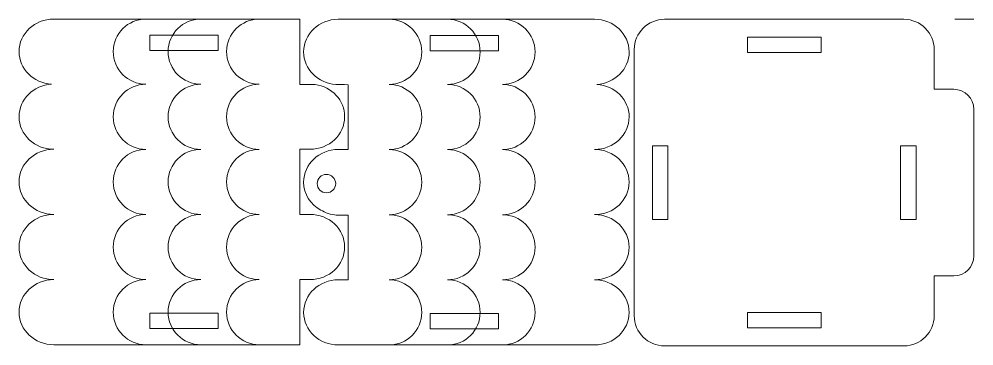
# Model space of a CAD drawing. Header units: centimetres. Extents: x -20.4 to 13.4, y -37.8 to 33.2.
# Drawn here: x -5.32 to 13.32, y -3.21 to 3.17 of the extents above; entities that cross this region are included whole.
import ezdxf

# ---------------------------------------------------------------- set-up
doc = ezdxf.new("R2010")
doc.units = ezdxf.units.CM
doc.header["$MEASUREMENT"] = 0
doc.layers.add('layer 1', color=7, linetype='Continuous')

msp = doc.modelspace()

# ---------------------------------------------------------------- linework, layer by layer
at = {"layer": 'layer 1', "color": 250, "lineweight": 9}
for points, knots in [([(-4.64567, 3.17432), (-4.64567, 3.17432), (0.16249, 3.17432), (0.16249, 3.17432), (0.16249, 3.17432), (0.16249, 3.17432), (0.16249, 1.89733), (0.16249, 1.89733), (0.16249, 1.89733), (0.16249, 1.89733), (0.45876, 1.89733), (0.45876, 1.89733), (0.45876, 1.89733), (0.78476, 1.85136), (1.03482, 1.58712), (1.03482, 1.2681), (1.03482, 1.2681), (1.03482, 0.91671), (0.73147, 0.63174), (0.35742, 0.63174), (0.35742, 0.63174), (0.35742, 0.63174), (0.16249, 0.63174), (0.16249, 0.63174), (0.16249, 0.63174), (0.16249, 0.63174), (0.16249, -0.64097), (0.16249, -0.64097), (0.16249, -0.64097), (0.16249, -0.64097), (0.35742, -0.64097), (0.35742, -0.64097), (0.35742, -0.64097), (0.73147, -0.64097), (1.03482, -0.92594), (1.03482, -1.27732), (1.03482, -1.27732), (1.03482, -1.6287), (0.73147, -1.91367), (0.35742, -1.91367), (0.35742, -1.91367), (0.35742, -1.91367), (0.16249, -1.91367), (0.16249, -1.91367), (0.16249, -1.91367), (0.16249, -1.91367), (0.16249, -3.18638), (0.16249, -3.18638), (0.16249, -3.18638), (0.16249, -3.18638), (-4.64567, -3.18638), (-4.64567, -3.18638), (-4.64567, -3.18638), (-5.01972, -3.18638), (-5.32307, -2.90141), (-5.32307, -2.55003), (-5.32307, -2.55003), (-5.32307, -2.19864), (-5.01972, -1.91367), (-4.64567, -1.91367), (-4.64567, -1.91367), (-5.01972, -1.91367), (-5.32307, -1.6287), (-5.32307, -1.27732), (-5.32307, -1.27732), (-5.32307, -0.92594), (-5.01972, -0.64097), (-4.64567, -0.64097), (-4.64567, -0.64097), (-5.01972, -0.64097), (-5.32307, -0.356), (-5.32307, -0.00461), (-5.32307, -0.00461), (-5.32307, 0.34677), (-5.01972, 0.63174), (-4.64567, 0.63174), (-4.64567, 0.63174), (-5.01972, 0.63174), (-5.32307, 0.91671), (-5.32307, 1.2681), (-5.32307, 1.2681), (-5.32307, 1.60508), (-5.04407, 1.88099), (-4.69127, 1.90303), (-4.69127, 1.90303), (-5.04407, 1.92507), (-5.32307, 2.20098), (-5.32307, 2.53797), (-5.32307, 2.53797), (-5.32307, 2.88935), (-5.01972, 3.17432), (-4.64567, 3.17432)], [0, 0, 0, 0, 0.04166667, 0.04166667, 0.04166667, 0.04166667, 0.08333333, 0.08333333, 0.08333333, 0.08333333, 0.125, 0.125, 0.125, 0.125, 0.16666667, 0.16666667, 0.16666667, 0.16666667, 0.20833333, 0.20833333, 0.20833333, 0.20833333, 0.25, 0.25, 0.25, 0.25, 0.29166667, 0.29166667, 0.29166667, 0.29166667, 0.33333333, 0.33333333, 0.33333333, 0.33333333, 0.375, 0.375, 0.375, 0.375, 0.41666667, 0.41666667, 0.41666667, 0.41666667, 0.45833333, 0.45833333, 0.45833333, 0.45833333, 0.5, 0.5, 0.5, 0.5, 0.54166667, 0.54166667, 0.54166667, 0.54166667, 0.58333333, 0.58333333, 0.58333333, 0.58333333, 0.625, 0.625, 0.625, 0.625, 0.66666667, 0.66666667, 0.66666667, 0.66666667, 0.70833333, 0.70833333, 0.70833333, 0.70833333, 0.75, 0.75, 0.75, 0.75, 0.79166667, 0.79166667, 0.79166667, 0.79166667, 0.83333333, 0.83333333, 0.83333333, 0.83333333, 0.875, 0.875, 0.875, 0.875, 0.91666667, 0.91666667, 0.91666667, 0.91666667, 1, 1, 1, 1]), ([(5.91445, 3.17004), (5.91445, 3.17004), (0.91136, 3.17004), (0.91136, 3.17004), (0.91136, 3.17004), (0.53731, 3.17004), (0.23396, 2.88507), (0.23396, 2.53369), (0.23396, 2.53369), (0.23396, 2.1967), (0.51296, 1.92079), (0.86576, 1.89875), (0.86576, 1.89875), (0.84696, 1.89758), (1.0283, 1.89489), (1.10629, 1.89305), (1.10629, 1.89305), (1.10629, 1.89305), (1.10629, 0.62746), (1.10629, 0.62746), (1.10629, 0.62746), (1.10629, 0.62746), (0.91136, 0.62746), (0.91136, 0.62746), (0.91136, 0.62746), (0.53731, 0.62746), (0.23396, 0.34249), (0.23396, -0.00889), (0.23396, -0.00889), (0.23396, -0.24224), (0.36769, -0.44652), (0.56712, -0.55719), (0.56712, -0.55719), (0.64823, -0.60221), (0.77681, -0.65236), (0.87147, -0.65236), (0.87147, -0.65236), (0.87147, -0.65236), (1.10629, -0.65236), (1.10629, -0.65236), (1.10629, -0.65236), (1.10629, -0.65236), (1.10629, -1.91795), (1.10629, -1.91795), (1.10629, -1.91795), (1.10629, -1.91795), (0.91136, -1.91795), (0.91136, -1.91795), (0.91136, -1.91795), (0.53731, -1.91795), (0.23396, -2.20292), (0.23396, -2.55431), (0.23396, -2.55431), (0.23396, -2.90569), (0.53731, -3.19066), (0.91136, -3.19066), (0.91136, -3.19066), (0.91136, -3.19066), (5.91445, -3.19066), (5.91445, -3.19066), (5.91445, -3.19066), (6.2885, -3.19066), (6.59185, -2.90569), (6.59185, -2.55431), (6.59185, -2.55431), (6.59185, -2.20292), (6.2885, -1.91795), (5.91445, -1.91795), (5.91445, -1.91795), (6.2885, -1.91795), (6.59185, -1.63298), (6.59185, -1.2816), (6.59185, -1.2816), (6.59185, -0.93022), (6.2885, -0.64525), (5.91445, -0.64525), (5.91445, -0.64525), (6.2885, -0.64525), (6.59185, -0.36028), (6.59185, -0.00889), (6.59185, -0.00889), (6.59185, 0.34249), (6.2885, 0.62746), (5.91445, 0.62746), (5.91445, 0.62746), (6.2885, 0.62746), (6.59185, 0.91243), (6.59185, 1.26382), (6.59185, 1.26382), (6.59185, 1.6008), (6.31285, 1.87671), (5.96005, 1.89875), (5.96005, 1.89875), (6.31285, 1.92079), (6.59185, 2.1967), (6.59185, 2.53369), (6.59185, 2.53369), (6.59185, 2.88507), (6.2885, 3.17004), (5.91445, 3.17004)], [0, 0, 0, 0, 0.03846154, 0.03846154, 0.03846154, 0.03846154, 0.07692308, 0.07692308, 0.07692308, 0.07692308, 0.11538462, 0.11538462, 0.11538462, 0.11538462, 0.15384615, 0.15384615, 0.15384615, 0.15384615, 0.19230769, 0.19230769, 0.19230769, 0.19230769, 0.23076923, 0.23076923, 0.23076923, 0.23076923, 0.26923077, 0.26923077, 0.26923077, 0.26923077, 0.30769231, 0.30769231, 0.30769231, 0.30769231, 0.34615385, 0.34615385, 0.34615385, 0.34615385, 0.38461538, 0.38461538, 0.38461538, 0.38461538, 0.42307692, 0.42307692, 0.42307692, 0.42307692, 0.46153846, 0.46153846, 0.46153846, 0.46153846, 0.5, 0.5, 0.5, 0.5, 0.53846154, 0.53846154, 0.53846154, 0.53846154, 0.57692308, 0.57692308, 0.57692308, 0.57692308, 0.61538462, 0.61538462, 0.61538462, 0.61538462, 0.65384615, 0.65384615, 0.65384615, 0.65384615, 0.69230769, 0.69230769, 0.69230769, 0.69230769, 0.73076923, 0.73076923, 0.73076923, 0.73076923, 0.76923077, 0.76923077, 0.76923077, 0.76923077, 0.80769231, 0.80769231, 0.80769231, 0.80769231, 0.84615385, 0.84615385, 0.84615385, 0.84615385, 0.88461538, 0.88461538, 0.88461538, 0.88461538, 0.92307692, 0.92307692, 0.92307692, 0.92307692, 1, 1, 1, 1]), ([(11.95866, -3.20938), (11.95866, -3.20938), (7.28072, -3.20938), (7.28072, -3.20938), (7.28072, -3.20938), (6.95573, -3.20938), (6.68984, -2.94349), (6.68984, -2.6185), (6.68984, -2.6185), (6.68984, -2.6185), (6.68984, 2.57916), (6.68984, 2.57916), (6.68984, 2.57916), (6.68984, 2.90415), (6.95573, 3.17004), (7.28072, 3.17004), (7.28072, 3.17004), (7.28072, 3.17004), (11.95866, 3.17004), (11.95866, 3.17004), (11.95866, 3.17004), (12.28365, 3.17004), (12.54954, 2.90415), (12.54954, 2.57916), (12.54954, 2.57916), (12.54954, 2.57916), (12.54954, 1.80374), (12.54954, 1.80374), (12.54954, 1.80374), (12.54954, 1.80374), (12.93208, 1.80374), (12.93208, 1.80374), (12.93208, 1.80374), (13.14798, 1.80374), (13.32462, 1.6271), (13.32462, 1.4112), (13.32462, 1.4112), (13.32462, 1.4112), (13.32462, -1.45054), (13.32462, -1.45054), (13.32462, -1.45054), (13.32462, -1.66644), (13.14796, -1.84308), (12.93208, -1.84308), (12.93208, -1.84308), (12.93208, -1.84308), (12.54954, -1.84308), (12.54954, -1.84308), (12.54954, -1.84308), (12.54954, -1.84308), (12.54954, -2.6185), (12.54954, -2.6185), (12.54954, -2.6185), (12.54954, -2.94349), (12.28365, -3.20938), (11.95866, -3.20938)], [0, 0, 0, 0, 0.06666667, 0.06666667, 0.06666667, 0.06666667, 0.13333333, 0.13333333, 0.13333333, 0.13333333, 0.2, 0.2, 0.2, 0.2, 0.26666667, 0.26666667, 0.26666667, 0.26666667, 0.33333333, 0.33333333, 0.33333333, 0.33333333, 0.4, 0.4, 0.4, 0.4, 0.46666667, 0.46666667, 0.46666667, 0.46666667, 0.53333333, 0.53333333, 0.53333333, 0.53333333, 0.6, 0.6, 0.6, 0.6, 0.66666667, 0.66666667, 0.66666667, 0.66666667, 0.73333333, 0.73333333, 0.73333333, 0.73333333, 0.8, 0.8, 0.8, 0.8, 0.86666667, 0.86666667, 0.86666667, 0.86666667, 1, 1, 1, 1]), ([(-1.43534, 2.85808), (-1.43534, 2.85808), (-2.76756, 2.85808), (-2.76756, 2.85808), (-2.76756, 2.85808), (-2.76756, 2.85808), (-2.76756, 2.55809), (-2.76756, 2.55809), (-2.76756, 2.55809), (-2.76756, 2.55809), (-1.43534, 2.55809), (-1.43534, 2.55809), (-1.43534, 2.55809), (-1.43534, 2.55809), (-1.43534, 2.85808), (-1.43534, 2.85808)], [0, 0, 0, 0, 0.2, 0.2, 0.2, 0.2, 0.4, 0.4, 0.4, 0.4, 0.6, 0.6, 0.6, 0.6, 1, 1, 1, 1]), ([(4.03709, 2.85379), (4.03709, 2.85379), (2.70487, 2.85379), (2.70487, 2.85379), (2.70487, 2.85379), (2.70487, 2.85379), (2.70487, 2.55381), (2.70487, 2.55381), (2.70487, 2.55381), (2.70487, 2.55381), (4.03709, 2.5538), (4.03709, 2.5538), (4.03709, 2.5538), (4.03709, 2.5538), (4.03709, 2.85379), (4.03709, 2.85379)], [0, 0, 0, 0, 0.2, 0.2, 0.2, 0.2, 0.4, 0.4, 0.4, 0.4, 0.6, 0.6, 0.6, 0.6, 1, 1, 1, 1]), ([(8.89981, 2.51865), (8.89981, 2.51865), (10.33957, 2.51865), (10.33957, 2.51865), (10.33957, 2.51865), (10.33957, 2.51865), (10.33957, 2.81865), (10.33957, 2.81865), (10.33957, 2.81865), (10.33957, 2.81865), (8.89981, 2.81865), (8.89981, 2.81865), (8.89981, 2.81865), (8.89981, 2.81865), (8.89981, 2.51865), (8.89981, 2.51865)], [0, 0, 0, 0, 0.2, 0.2, 0.2, 0.2, 0.4, 0.4, 0.4, 0.4, 0.6, 0.6, 0.6, 0.6, 1, 1, 1, 1]), ([(7.34558, -0.73955), (7.34558, -0.73955), (7.34558, 0.70021), (7.34558, 0.70021), (7.34558, 0.70021), (7.34558, 0.70021), (7.04558, 0.70021), (7.04558, 0.70021), (7.04558, 0.70021), (7.04558, 0.70021), (7.04558, -0.73955), (7.04558, -0.73955), (7.04558, -0.73955), (7.04558, -0.73955), (7.34558, -0.73955), (7.34558, -0.73955)], [0, 0, 0, 0, 0.2, 0.2, 0.2, 0.2, 0.4, 0.4, 0.4, 0.4, 0.6, 0.6, 0.6, 0.6, 1, 1, 1, 1]), ([(11.8938, 0.70021), (11.8938, 0.70021), (11.8938, -0.73955), (11.8938, -0.73955), (11.8938, -0.73955), (11.8938, -0.73955), (12.1938, -0.73955), (12.1938, -0.73955), (12.1938, -0.73955), (12.1938, -0.73955), (12.1938, 0.70021), (12.1938, 0.70021), (12.1938, 0.70021), (12.1938, 0.70021), (11.8938, 0.70021), (11.8938, 0.70021)], [0, 0, 0, 0, 0.2, 0.2, 0.2, 0.2, 0.4, 0.4, 0.4, 0.4, 0.6, 0.6, 0.6, 0.6, 1, 1, 1, 1]), ([(0.67979, -0.21974), (0.58004, -0.21974), (0.49915, -0.13885), (0.49915, -0.0391), (0.49915, -0.0391), (0.49915, 0.06065), (0.58004, 0.14154), (0.67979, 0.14154), (0.67979, 0.14154), (0.77954, 0.14154), (0.86043, 0.06065), (0.86043, -0.0391), (0.86043, -0.0391), (0.86043, -0.13885), (0.77954, -0.21974), (0.67979, -0.21974)], [0, 0, 0, 0, 0.2, 0.2, 0.2, 0.2, 0.4, 0.4, 0.4, 0.4, 0.6, 0.6, 0.6, 0.6, 1, 1, 1, 1]), ([(-1.43534, -2.57013), (-1.43534, -2.57013), (-2.76756, -2.57013), (-2.76756, -2.57013), (-2.76756, -2.57013), (-2.76756, -2.57013), (-2.76756, -2.87012), (-2.76756, -2.87012), (-2.76756, -2.87012), (-2.76756, -2.87012), (-1.43534, -2.87012), (-1.43534, -2.87012), (-1.43534, -2.87012), (-1.43534, -2.87012), (-1.43534, -2.57013), (-1.43534, -2.57013)], [0, 0, 0, 0, 0.2, 0.2, 0.2, 0.2, 0.4, 0.4, 0.4, 0.4, 0.6, 0.6, 0.6, 0.6, 1, 1, 1, 1]), ([(4.03709, -2.57441), (4.03709, -2.57441), (2.70487, -2.57441), (2.70487, -2.57441), (2.70487, -2.57441), (2.70487, -2.57441), (2.70487, -2.87439), (2.70487, -2.87439), (2.70487, -2.87439), (2.70487, -2.87439), (4.03709, -2.8744), (4.03709, -2.8744), (4.03709, -2.8744), (4.03709, -2.8744), (4.03709, -2.57441), (4.03709, -2.57441)], [0, 0, 0, 0, 0.2, 0.2, 0.2, 0.2, 0.4, 0.4, 0.4, 0.4, 0.6, 0.6, 0.6, 0.6, 1, 1, 1, 1]), ([(10.33957, -2.55799), (10.33957, -2.55799), (8.89981, -2.55799), (8.89981, -2.55799), (8.89981, -2.55799), (8.89981, -2.55799), (8.89981, -2.85799), (8.89981, -2.85799), (8.89981, -2.85799), (8.89981, -2.85799), (10.33957, -2.85799), (10.33957, -2.85799), (10.33957, -2.85799), (10.33957, -2.85799), (10.33957, -2.55799), (10.33957, -2.55799)], [0, 0, 0, 0, 0.2, 0.2, 0.2, 0.2, 0.4, 0.4, 0.4, 0.4, 0.6, 0.6, 0.6, 0.6, 1, 1, 1, 1])]:
    msp.add_open_spline(points, degree=3, knots=knots, dxfattribs=at)
at = {"layer": 'layer 1', "color": 242, "lineweight": 9}
for points in [[(-2.84667, 3.17432), (-3.19851, 3.17432), (-3.48384, 2.88948), (-3.48384, 2.53824), (-3.48384, 2.53824), (-3.48384, 2.18701), (-3.19851, 1.90218), (-2.84667, 1.90218)], [(-1.7749, 3.17432), (-2.12674, 3.17432), (-2.41207, 2.88948), (-2.41207, 2.53824), (-2.41207, 2.53824), (-2.41207, 2.18701), (-2.12674, 1.90218), (-1.7749, 1.90218)], [(-0.63284, 3.17432), (-0.98468, 3.17432), (-1.27001, 2.88948), (-1.27001, 2.53824), (-1.27001, 2.53824), (-1.27001, 2.18701), (-0.98468, 1.90218), (-0.63284, 1.90218)], [(1.90237, 3.17004), (2.25421, 3.17004), (2.53954, 2.8852), (2.53954, 2.53396), (2.53954, 2.53396), (2.53954, 2.18273), (2.25421, 1.8979), (1.90237, 1.8979)], [(3.04443, 3.17004), (3.39627, 3.17004), (3.6816, 2.8852), (3.6816, 2.53396), (3.6816, 2.53396), (3.6816, 2.18273), (3.39627, 1.8979), (3.04443, 1.8979)], [(4.1162, 3.17004), (4.46804, 3.17004), (4.75337, 2.8852), (4.75337, 2.53396), (4.75337, 2.53396), (4.75337, 2.18273), (4.46804, 1.8979), (4.1162, 1.8979)], [(-2.84667, 1.90218), (-3.19851, 1.90218), (-3.48384, 1.61734), (-3.48384, 1.2661), (-3.48384, 1.2661), (-3.48384, 0.91487), (-3.19851, 0.63003), (-2.84667, 0.63003)], [(-1.7749, 1.90218), (-2.12674, 1.90218), (-2.41207, 1.61734), (-2.41207, 1.2661), (-2.41207, 1.2661), (-2.41207, 0.91487), (-2.12674, 0.63003), (-1.7749, 0.63003)], [(-0.63284, 1.90218), (-0.98468, 1.90218), (-1.27001, 1.61734), (-1.27001, 1.2661), (-1.27001, 1.2661), (-1.27001, 0.91487), (-0.98468, 0.63003), (-0.63284, 0.63003)], [(1.90237, 1.8979), (2.25421, 1.8979), (2.53954, 1.61306), (2.53954, 1.26182), (2.53954, 1.26182), (2.53954, 0.91059), (2.25421, 0.62575), (1.90237, 0.62575)], [(3.04443, 1.8979), (3.39627, 1.8979), (3.6816, 1.61306), (3.6816, 1.26182), (3.6816, 1.26182), (3.6816, 0.91059), (3.39627, 0.62575), (3.04443, 0.62575)], [(4.1162, 1.8979), (4.46804, 1.8979), (4.75337, 1.61306), (4.75337, 1.26182), (4.75337, 1.26182), (4.75337, 0.91059), (4.46804, 0.62575), (4.1162, 0.62575)], [(-2.84667, 0.63004), (-3.19851, 0.63004), (-3.48384, 0.3452), (-3.48384, -0.00604), (-3.48384, -0.00604), (-3.48384, -0.35727), (-3.19851, -0.64211), (-2.84667, -0.64211)], [(-1.7749, 0.63004), (-2.12674, 0.63004), (-2.41207, 0.3452), (-2.41207, -0.00604), (-2.41207, -0.00604), (-2.41207, -0.35727), (-2.12674, -0.64211), (-1.7749, -0.64211)], [(-0.63284, 0.63004), (-0.98468, 0.63004), (-1.27001, 0.3452), (-1.27001, -0.00604), (-1.27001, -0.00604), (-1.27001, -0.35727), (-0.98468, -0.64211), (-0.63284, -0.64211)], [(1.90237, 0.62576), (2.25421, 0.62576), (2.53954, 0.34092), (2.53954, -0.01032), (2.53954, -0.01032), (2.53954, -0.36155), (2.25421, -0.64639), (1.90237, -0.64639)], [(3.04443, 0.62576), (3.39627, 0.62576), (3.6816, 0.34092), (3.6816, -0.01032), (3.6816, -0.01032), (3.6816, -0.36155), (3.39627, -0.64639), (3.04443, -0.64639)], [(4.1162, 0.62576), (4.46804, 0.62576), (4.75337, 0.34092), (4.75337, -0.01032), (4.75337, -0.01032), (4.75337, -0.36155), (4.46804, -0.64639), (4.1162, -0.64639)], [(-2.84667, -0.6421), (-3.19851, -0.6421), (-3.48384, -0.92694), (-3.48384, -1.27817), (-3.48384, -1.27817), (-3.48384, -1.62941), (-3.19851, -1.91424), (-2.84667, -1.91424)], [(-1.7749, -0.6421), (-2.12674, -0.6421), (-2.41207, -0.92694), (-2.41207, -1.27817), (-2.41207, -1.27817), (-2.41207, -1.62941), (-2.12674, -1.91424), (-1.7749, -1.91424)], [(-0.63284, -0.6421), (-0.98468, -0.6421), (-1.27001, -0.92694), (-1.27001, -1.27817), (-1.27001, -1.27817), (-1.27001, -1.62941), (-0.98468, -1.91424), (-0.63284, -1.91424)], [(1.90237, -0.64638), (2.25421, -0.64638), (2.53954, -0.93122), (2.53954, -1.28245), (2.53954, -1.28245), (2.53954, -1.63369), (2.25421, -1.91852), (1.90237, -1.91852)], [(3.04443, -0.64638), (3.39627, -0.64638), (3.6816, -0.93122), (3.6816, -1.28245), (3.6816, -1.28245), (3.6816, -1.63369), (3.39627, -1.91852), (3.04443, -1.91852)], [(4.1162, -0.64638), (4.46804, -0.64638), (4.75337, -0.93122), (4.75337, -1.28245), (4.75337, -1.28245), (4.75337, -1.63369), (4.46804, -1.91852), (4.1162, -1.91852)], [(-2.84667, -1.91424), (-3.19851, -1.91424), (-3.48384, -2.19907), (-3.48384, -2.55031), (-3.48384, -2.55031), (-3.48384, -2.90154), (-3.19851, -3.18638), (-2.84667, -3.18638)], [(-1.7749, -1.91424), (-2.12674, -1.91424), (-2.41207, -2.19907), (-2.41207, -2.55031), (-2.41207, -2.55031), (-2.41207, -2.90154), (-2.12674, -3.18638), (-1.7749, -3.18638)], [(-0.63284, -1.91424), (-0.98468, -1.91424), (-1.27001, -2.19907), (-1.27001, -2.55031), (-1.27001, -2.55031), (-1.27001, -2.90154), (-0.98468, -3.18638), (-0.63284, -3.18638)], [(1.90237, -1.91852), (2.25421, -1.91852), (2.53954, -2.20335), (2.53954, -2.55459), (2.53954, -2.55459), (2.53954, -2.90582), (2.25421, -3.19066), (1.90237, -3.19066)], [(3.04443, -1.91852), (3.39627, -1.91852), (3.6816, -2.20335), (3.6816, -2.55459), (3.6816, -2.55459), (3.6816, -2.90582), (3.39627, -3.19066), (3.04443, -3.19066)], [(4.1162, -1.91852), (4.46804, -1.91852), (4.75337, -2.20335), (4.75337, -2.55459), (4.75337, -2.55459), (4.75337, -2.90582), (4.46804, -3.19066), (4.1162, -3.19066)]]:
    msp.add_open_spline(points, degree=3, knots=[0, 0, 0, 0, 0.33333333, 0.33333333, 0.33333333, 0.33333333, 1, 1, 1, 1], dxfattribs=at)
at = {"layer": 'layer 1', "color": 250, "lineweight": 9}
msp.add_open_spline([(13.32462, 3.17434), (13.32462, 3.17434), (12.95349, 3.17434), (12.95349, 3.17434)], degree=3, dxfattribs=at)

doc.saveas('drawing.dxf')
